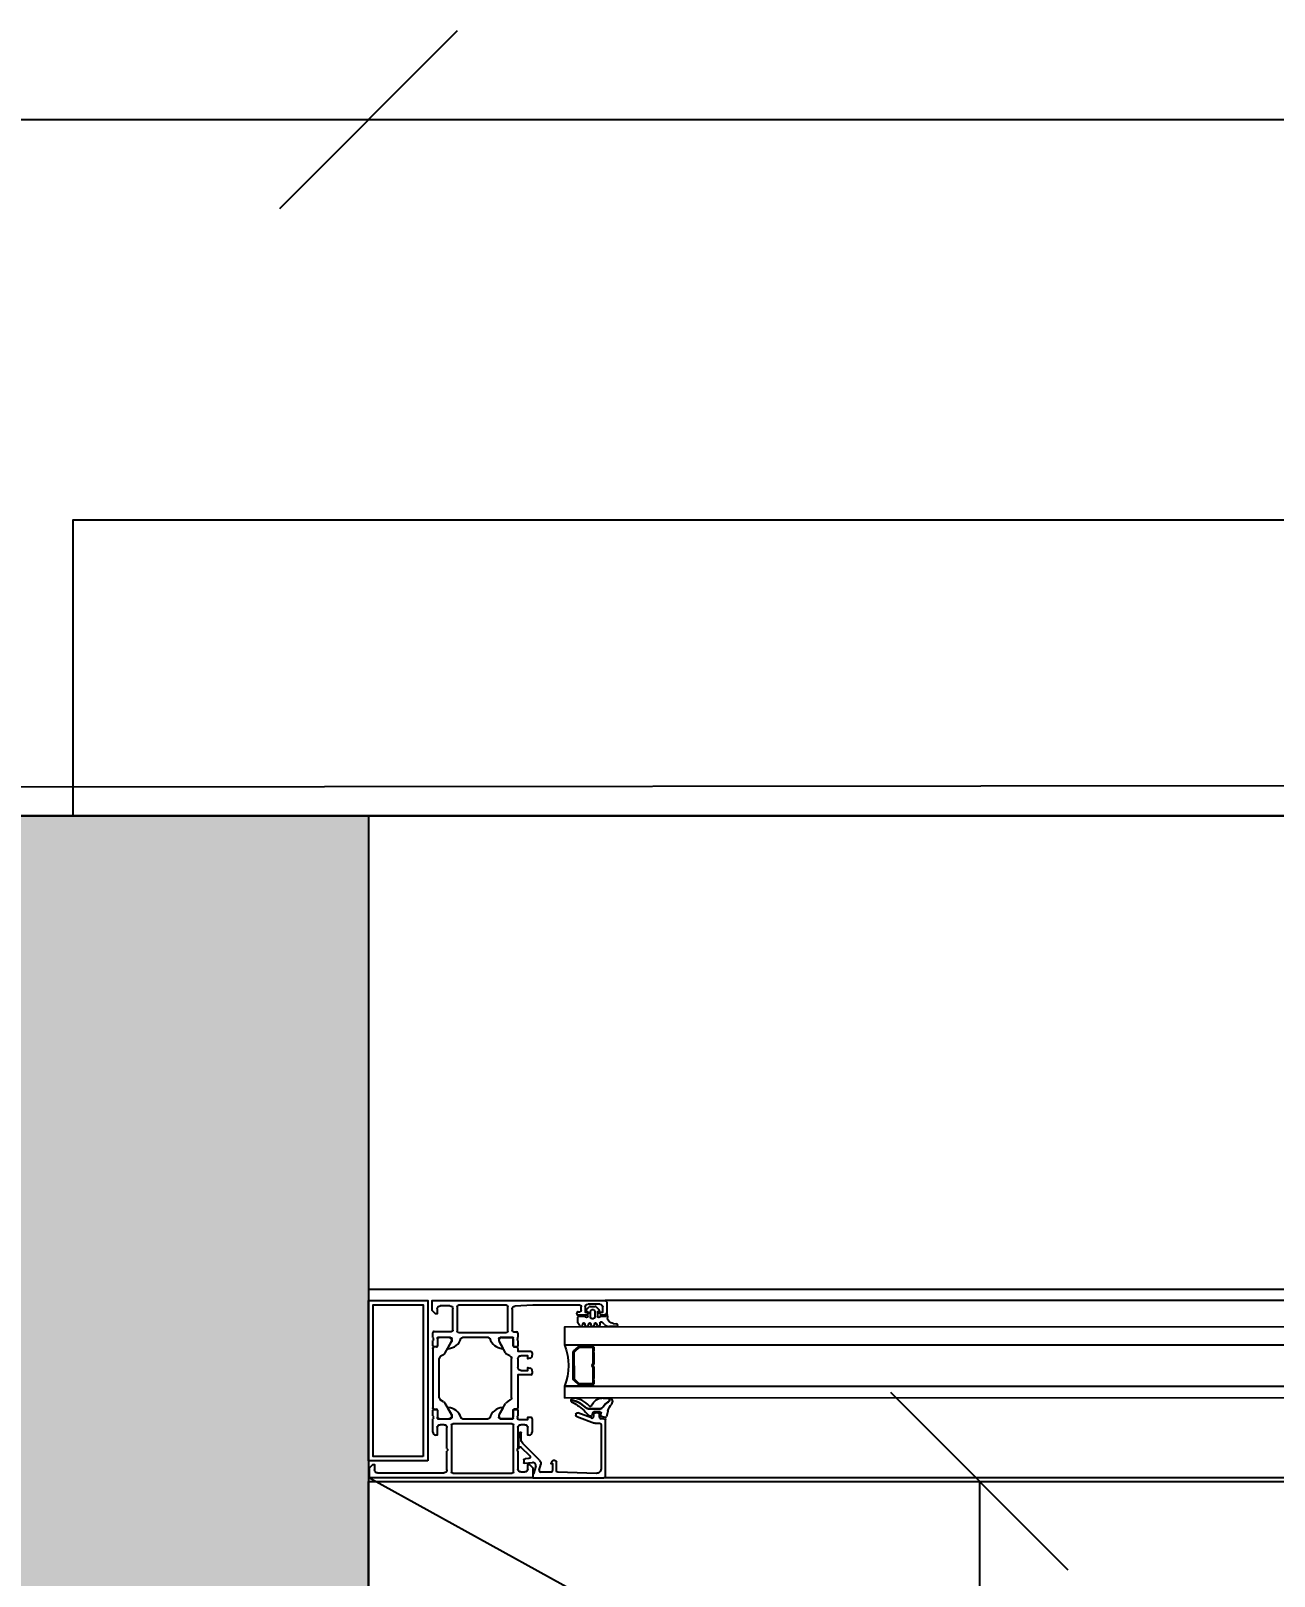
# Model space of a CAD drawing. Header units: metres. Extents: x 493 to 630, y -132 to -15.
# Drawn here: x 515.299 to 515.72, y -79.647 to -79.124 of the extents above; entities that cross this region are included whole.
import ezdxf

# ---------------------------------------------------------------- set-up
doc = ezdxf.new("R2010")
doc.units = ezdxf.units.M
doc.header["$MEASUREMENT"] = 0
doc.header["$PDMODE"] = 3
doc.linetypes.add('HIDDEN2', pattern=[0.1875, 0.125, -0.0625])
for name, color, linetype in [('a_caramida', 2, 'Continuous'), ('a_cote_50', 9, 'Continuous'), ('a_gipscarton', 41, 'Continuous'), ('a_pereti_hasuri', 253, 'Continuous'), ('a_punctat', 40, 'HIDDEN2'), ('a_sticla', 4, 'Continuous'), ('a_tamplarie_ferestre', 6, 'Continuous'), ('a_vederi', 74, 'Continuous'), ('a_vederi subtiri', 124, 'Continuous')]:
    doc.layers.add(name, color=color, linetype=linetype)
doc.styles.get("Standard").update_dxf_attribs({"font": 'ARIALN.TTF'})
doc.dimstyles.new('50 cote', dxfattribs={"dimtxt": 0.09, "dimasz": 0.06, "dimexe": 0, "dimexo": 0, "dimgap": 0.018, "dimtad": 1, "dimdec": 1, "dimlfac": 100, "dimrnd": 0.5, "dimdsep": 46, "dimtxsty": 'Standard', "dimblk": 'OBLIQUE', "dimcen": 0.00045, "dimclrd": 256, "dimclrt": 4, "dimadec": 1, "dimazin": 0, "dimtfac": 1, "dimtdec": 1, "dimtix": 1, "dimtofl": 0, "dimtmove": 0, "dimatfit": 3, "dimldrblk": 'OBLIQUE', "dimfxl": 0, "dimtolj": 1, "dimtzin": 0, "dimarcsym": 0})

# ---------------------------------------------------------------- blocks, each defined once
blk = doc.blocks.new('_Oblique')
at = {"color": 0, "linetype": 'ByBlock', "lineweight": -2}
blk.add_line((-0.5, -0.5), (0.5, 0.5), dxfattribs=at)
blk = doc.blocks.new('*D512')
at = {"layer": 'a_cote_50', "lineweight": -2, "ltscale": 0.3}
blk.add_line((515.6200127637252, -79.61458062453602), (515.6200127637252, -80.12953394680561), dxfattribs=at)
at = {"layer": 'Defpoints', "color": 0, "ltscale": 0.3}
for p in [(515.7038037317955, -79.61458062453602), (515.6200127637252, -80.12953394680561), (515.7038037317955, -80.12953394680561)]:
    blk.add_point(p, dxfattribs=at)
at = {"layer": 'a_cote_50', "lineweight": -2, "ltscale": 0.3, "xscale": 0.06, "yscale": 0.06, "zscale": 0.06}
for p, rotation in [((515.6200127637252, -79.61458062453602), 90), ((515.6200127637252, -80.12953394680561), 270)]:
    blk.add_blockref('_Oblique', p, dxfattribs=dict(at, rotation=rotation))
at = {"layer": 'a_cote_50', "color": 4, "ltscale": 0.3, "insert": (515.5560611948301, -79.87205728567093), "char_height": 0.09, "attachment_point": 5, "rotation": 90}
blk.add_mtext('\\A1;51.5', dxfattribs=at)
blk = doc.blocks.new('__4FAFA3F2_FC5C_44BB_A64D_ECB77A95FE74_')
at = {"layer": 'a_vederi subtiri'}
for p, q in [((-125.4500011026394, 66.99999999985448), (-125.4500011026394, 70.99999999988358)), ((-125.0125011026394, 70.99999999988358), (-125.0125011026394, 66.99999999985448)), ((-125.0125011026394, 66.81066017167177), (-125.0125011026394, 70.74999999985448)), ((-124.6975011024624, 66.81066017167177), (-124.6975011024624, 70.74999999985448)), ((-124.3562511024065, 71.49999999985448), (-123.2625011026394, 71.49999999985448)), ((-124.3562511024065, 71.13999999989755), (-119.0254425092135, 71.13999999989755)), ((-123.2625011026394, 71.49999999985448), (-123.0437511024065, 71.25)), ((-123.0437511024065, 71.25), (-122.8250011026394, 71.49999999985448)), ((-122.8250011026394, 71.49999999985448), (-118.8896831609309, 71.49999999985448)), ((-118.010319044115, 71.49999999985448), (-114.0750011026394, 71.49999999985448)), ((-117.8745596958324, 71.13999999989755), (-112.5437511026394, 71.13999999989755)), ((-114.0750011026394, 71.49999999985448), (-113.8562511026394, 71.25)), ((-113.8562511026394, 71.25), (-113.6375011026394, 71.49999999985448)), ((-113.6375011026394, 71.49999999985448), (-112.5437511026394, 71.49999999985448)), ((-112.2025011025835, 70.74999999985448), (-112.2025011025835, 66.81066017167177)), ((-111.8875011026394, 66.99999999985448), (-111.8875011026394, 70.99999999988358)), ((-111.8875011026394, 70.74999999985448), (-111.8875011026394, 66.81066017167177)), ((-111.4500011026394, 70.99999999988358), (-111.4500011026394, 66.99999999985448)), ((-125.4500011026394, 61.49999999988358), (-125.4500011026394, 66.99999999985448)), ((-125.0125011026394, 66.99999999985448), (-125.0125011026394, 66.81066017167177)), ((-124.8202899277676, 66.28033008577768), (-123.4547122775111, 64.71966991398949)), ((-123.4547122775111, 64.71966991398949), (-124.8202899277676, 66.28033008577768)), ((-123.2319736413192, 64.97422835521866), (-124.5975512915757, 66.53488852712326)), ((-113.9093287528958, 64.85999999986961), (-122.9906734523829, 64.85999999986961)), ((-122.9906734523829, 64.49999999985448), (-113.9093287528958, 64.49999999985448)), ((-113.9093287528958, 64.49999999985448), (-122.9906734523829, 64.49999999985448)), ((-112.3024509134702, 66.53488852712326), (-113.6680285637267, 64.97422835521866)), ((-113.4452899277676, 64.71966991398949), (-112.0797122775111, 66.28033008577768)), ((-112.0797122775111, 66.28033008577768), (-113.4452899277676, 64.71966991398949)), ((-111.8875011026394, 66.81066017167177), (-111.8875011026394, 66.99999999985448)), ((-111.4500011026394, 66.99999999985448), (-111.4500011026394, 61.49999999988358))]:
    blk.add_line(p, q, dxfattribs=at)
at = {"layer": 'a_vederi subtiri', "extrusion": (2e-16, 2.000000000000001e-16, -1)}
for centre, radius, start, end in [((125.2312511026394, 71.02929687488358), 0.2207031249999999, 352.3718503293429, 187.6281496706571), ((124.3060278883204, 70.79394531238358), 0.707838677237907, 356.4405713952564, 85.93127893733272), ((124.3301350313704, 70.77285156247672), 0.3680761121636999, 356.4405713952564, 85.93127893733272), ((118.4500011026394, 71.67726562483585), 0.7872656250000108, 223.0350141754325, 316.9649858245675), ((118.4500011026394, 71.76164062495809), 0.5116406250000021, 210.7555134559261, 329.2444865440739), ((112.5939743169583, 70.79394531238358), 0.7078386772379076, 94.06872106266727, 183.5594286047437), ((112.5698671741411, 70.77285156247672), 0.3680761121637185, 94.06872106266727, 183.5594286047437), ((111.6687511026394, 71.02929687488358), 0.2207031249999999, 352.3718503293429, 187.6281496706571), ((125.2312511026394, 66.97070312485448), 0.2207031249999999, 172.371850329343, 7.628149670657059), ((125.2312511026394, 66.97070312485448), 0.2207031249999999, 172.371850329343, 7.628149670657059), ((118.4500011026394, 44.30178832099773), 18.56821167883212, 67.85273984560007, 112.1472601544), ((124.2048949212767, 66.80336917506065), 0.8076390920070746, 319.6379859252439, 0.5172471456179616), ((124.2048949212767, 66.80336917506065), 0.8076390920070561, 319.6379859252439, 0.5172471456179616), ((124.2775458882097, 66.80686885336763), 0.4199723278436767, 319.6379859252439, 0.5172471456179616), ((122.9823408846278, 65.11756334116217), 0.617619552900235, 270.7730251426407, 319.8915003898574), ((122.9823408846278, 65.11756334116217), 0.617619552900235, 270.7730251426407, 319.8915003898574), ((122.9863405169453, 65.18113293728675), 0.3211621675081091, 270.7730251426407, 319.8915003898574), ((113.9136616881005, 65.18113293728675), 0.3211621675081109, 220.1084996101426, 269.2269748573593), ((113.917661320651, 65.11756334116217), 0.6176195529002321, 220.1084996101426, 269.2269748573593), ((113.917661320651, 65.11756334116217), 0.6176195529002375, 220.1084996101426, 269.2269748573593), ((112.622456317069, 66.80686885336763), 0.4199723278436483, 179.4827528543821, 220.362014074756), ((112.695107284002, 66.80336917506065), 0.8076390920070647, 179.4827528543821, 220.362014074756), ((112.695107284002, 66.80336917506065), 0.8076390920070755, 179.4827528543821, 220.362014074756), ((111.6687511026394, 66.97070312485448), 0.2207031249999999, 172.371850329343, 7.628149670657059), ((111.6687511026394, 66.97070312485448), 0.2207031249999999, 172.371850329343, 7.628149670657059)]:
    blk.add_arc(centre, radius, start, end, dxfattribs=at)
blk = doc.blocks.new('fvsdv')
at = {"layer": 'a_tamplarie_ferestre', "extrusion": (0, -1.5e-15, -1)}
blk.add_line((616.6614823891448, -334.5287127975987), (616.6374117010116, -334.5287127975987), dxfattribs=at)
at = {"layer": 'a_tamplarie_ferestre', "extrusion": (-1.999999999963883e-16, -2.000627397658308e-16, -1)}
for points in [[(-616.636482390581, -334.4692127975866), (-616.636482390581, -334.4732127976759)], [(-616.6937823769416, -334.4715128007277), (-616.6937823769416, -334.4732127976759), (-616.6943823830454, -334.4732127976759), (-616.6954823891449, -334.4721127992018), (-616.6954823891449, -334.4687127975997), (-616.6369823905806, -334.4687127975997)], [(-616.6387823783739, -334.4700128006085), (-616.6427824088914, -334.4700128006085)], [(-616.6369823905806, -334.4737127976759), (-616.6382824088915, -334.4737127976759)], [(-616.6387823783739, -334.4732127976759), (-616.6387823783739, -334.4727127976759), (-616.6377823783735, -334.4727127976759), (-616.6377823783735, -334.4710128007277)], [(-616.6437823783733, -334.4710128007277), (-616.6437823783733, -334.4727127976759), (-616.6427823783738, -334.4727127976759), (-616.6427823783738, -334.4732127976759)], [(-616.6432823783733, -334.4737127976759), (-616.6460823966838, -334.4737127976759)], [(-616.6450823966843, -334.4720128007277), (-616.6450823966843, -334.4708127961501)], [(-616.6455823966838, -334.4703127960309), (-616.6614823905804, -334.4703127960309), (-616.6675394260265, -334.4706589111432)], [(-616.6460823966838, -334.4725128007277), (-616.6455823966838, -334.4725128007277)], [(-616.6465823966843, -334.4732127976759), (-616.6465823966843, -334.4730128007276)], [(-616.6684823886723, -334.4716572862013), (-616.6684823886723, -334.4788127961499)], [(-616.6698823825689, -334.479012793098), (-616.6698823825689, -334.4708128036603)], [(-616.6703823825693, -334.4703128036603), (-616.6865823766561, -334.4703128036603)], [(-616.6870823766557, -334.4708128036603), (-616.6870823766557, -334.479012793098)], [(-616.6884823891493, -334.4787127976758), (-616.6884823891493, -334.4715128007277)], [(-616.6894823891488, -334.4705128006085), (-616.6927823769421, -334.4705128006085)], [(-616.6664823886723, -334.4798127961499), (-616.6664823886723, -334.4812127976757)], [(-616.6679823886727, -334.4793127961499), (-616.6669823886727, -334.4793127961499)], [(-616.6865823766561, -334.479512793098), (-616.6703823825693, -334.479512793098)], [(-616.694782376942, -334.4792127976758), (-616.6889823891493, -334.4792127976758)], [(-616.695282376942, -334.4812136103577), (-616.695282376942, -334.4797127976757)], [(-616.6664825312056, -334.4849227946026), (-616.6664824323044, -334.485912812858), (-616.6621824292528, -334.485912812858)], [(-616.6664823886723, -334.4822127846757), (-616.6664823886723, -334.4840927956756)], [(-616.6666823896725, -334.4814859866757), (-616.6666823896725, -334.4819395806757)], [(-616.6667823886726, -334.4843927956757), (-616.6677623629913, -334.4843927956757)], [(-616.6677928841808, -334.4844228504567), (-616.6669825528483, -334.4844228162462)], [(-616.6680623629916, -334.4840927956756), (-616.6680623629916, -334.4813327976757)], [(-616.668092669103, -334.4817228650479), (-616.6680928971665, -334.4841228634428)], [(-616.6681823629918, -334.4812127976757), (-616.6724823886722, -334.4812127976757)], [(-616.6720692308575, -334.4812230394265), (-616.6685926893625, -334.4812228880743)], [(-616.6706711814733, -334.4863851410075), (-616.6727681066092, -334.4827535226797)], [(-616.6729823886726, -334.4817127976757), (-616.6729823886726, -334.4824127976757), (-616.6716008932148, -334.4848056179987)], [(-616.6764824301839, -334.4812126679759), (-616.6852826652358, -334.4812126679759)], [(-616.6901642022053, -334.4848056179987), (-616.6887827067476, -334.4824127976757), (-616.6887827067476, -334.4817127976757)], [(-616.6910936755818, -334.4863849596919), (-616.6889969076468, -334.4827532505993)], [(-616.6892827067476, -334.4812127976757), (-616.6935824026225, -334.4812127976757)], [(-616.6896958496469, -334.4812227975993), (-616.6931723911449, -334.4812227975993)], [(-616.693672389762, -334.4817227962164), (-616.6936720578115, -334.4841227945993)], [(-616.6937024026228, -334.4813327976757), (-616.6937024026228, -334.4840936083576)], [(-616.6939720578115, -334.4844227945993), (-616.694782389145, -334.4844227945993)], [(-616.694002402623, -334.4843936083577), (-616.6949823769418, -334.4843936083577)], [(-616.6950823759421, -334.4819403933577), (-616.6950823759421, -334.4814867993576)], [(-616.695282376942, -334.4840936083576), (-616.695282376942, -334.4822135973577)], [(-616.695282389145, -334.4849227945993), (-616.695282389145, -334.5050027945988)], [(-616.6616824216234, -334.486412812858), (-616.6616824216234, -334.4872438065104)], [(-616.6624234265672, -334.4882098099283), (-616.6631824063646, -334.488412812858), (-616.6631824063646, -334.487412812858), (-616.6654824246751, -334.487412812858)], [(-616.6664824323044, -334.488412812858), (-616.6664824323044, -334.4914128128579)], [(-616.6686818083808, -334.5015984472525), (-616.6686823828378, -334.4883273363929)], [(-616.6691929414393, -334.4874553434881), (-616.6700761929895, -334.4869596073277)], [(-616.692582388145, -334.4874611305992), (-616.6916886391983, -334.4869594517664)], [(-616.6930823901449, -334.5015984325989), (-616.6930823901449, -334.4883271565992)], [(-616.6616823987354, -334.4925818192056), (-616.6616824216234, -334.4934128128579)], [(-616.6621824292528, -334.4939128128578), (-616.6664827398382, -334.4939128128578), (-616.6664816620172, -334.5050027985833)], [(-616.6654824246751, -334.4924128128579), (-616.6631824063646, -334.4924128128579), (-616.6631824292527, -334.4914128128579), (-616.6624234265672, -334.4916158157876)], [(-616.6664822669605, -334.5058329290239), (-616.6664822669605, -334.5077129400238)], [(-616.6677622412798, -334.5055329290238), (-616.666782266961, -334.5055329290238)], [(-616.6669816403736, -334.505502820226), (-616.6677919717063, -334.5055028544364)], [(-616.6680622412794, -334.5085929268509), (-616.6680622412794, -334.5058329290239)], [(-616.66809195872, -334.5058028674221), (-616.6680915228827, -334.5082028657883)], [(-616.6700755001198, -334.5029662969782), (-616.66919229149, -334.5024704843543)], [(-616.672767049598, -334.5071726146562), (-616.6706704388681, -334.5035408148059)], [(-616.6715940223327, -334.5051084043188), (-616.6729822669611, -334.5075129224463), (-616.6729822669611, -334.5082129270238)], [(-616.6717530799493, -334.504918394248), (-616.6717127662275, -334.5049129239721)], [(-616.6887825608826, -334.5082129270238), (-616.6887825608826, -334.5075129224463), (-616.690164631112, -334.5051190987281)], [(-616.6889969076468, -334.5071723385988), (-616.6910936755818, -334.5035406295062)], [(-616.6916886391983, -334.5029661374318), (-616.692582388145, -334.5024644585989)], [(-616.6936720578115, -334.5058027945988), (-616.693672389762, -334.5082027929817)], [(-616.6937024320689, -334.5058327916948), (-616.6937024320689, -334.5085929268507)], [(-616.694782389145, -334.5055027945988), (-616.6939720578115, -334.5055027945988)], [(-616.6949824063879, -334.5055327916947), (-616.694002432068, -334.5055327916947)], [(-616.6952824063873, -334.5077128026953), (-616.6952824063873, -334.5058327916948)], [(-616.6616824013579, -334.5087127973242), (-616.6616823403223, -334.5132127973241)], [(-616.6661824195488, -334.5090127927469), (-616.6631824013572, -334.5090127927469), (-616.6631824013572, -334.5082127973242), (-616.6621824013579, -334.5082128049535)], [(-616.6626823403227, -334.514212797324), (-616.6631823403222, -334.514212797324), (-616.6631823403222, -334.5117127973241)], [(-616.6641823402034, -334.5107127973241), (-616.6654823890309, -334.5107127973241)], [(-616.6664823890318, -334.5117127973241), (-616.6664823890318, -334.5187127973239)], [(-616.6666822679612, -334.5079861440241), (-616.6666822679612, -334.5084397380243)], [(-616.6679824042902, -334.5266127914585), (-616.6679824042902, -334.5109127942723)], [(-616.6724822669604, -334.5087129193944), (-616.6681822414878, -334.5087129268504)], [(-616.6684824042898, -334.5104127942723), (-616.688482405243, -334.5104127942723)], [(-616.6685914998562, -334.508702886048), (-616.6720680413509, -334.5087030374002)], [(-616.6852573295893, -334.5087129193944), (-616.6765245780231, -334.5087129193944)], [(-616.688982405243, -334.5109127942723), (-616.688982405243, -334.5266127914585)], [(-616.6935824318606, -334.5087129268502), (-616.689282560883, -334.5087129193944)], [(-616.6931623911449, -334.5087027915987), (-616.6896958496469, -334.5087027915987)], [(-616.690482420502, -334.5187127973239), (-616.690482420502, -334.5117127973241)], [(-616.6914824205015, -334.5107127973241), (-616.6927824082951, -334.5107127973241)], [(-616.6937824063878, -334.5117127973241), (-616.6937824063878, -334.514212797324), (-616.6942824063877, -334.514212797324)], [(-616.6950824053871, -334.5084396006947), (-616.6950824053871, -334.5079860066948)], [(-616.6952824063873, -334.5132127973241), (-616.6952824063873, -334.5087127896947)], [(-616.6664823890318, -334.5197127973239), (-616.6664823890318, -334.5257132324381)], [(-616.690482420502, -334.5260128082437), (-616.690482420502, -334.5197127973239)], [(-616.6631823403222, -334.5257132476964), (-616.6631823403222, -334.5242127901715), (-616.6625823647363, -334.5242127901715), (-616.6614823891457, -334.5253127655187), (-616.6614823891457, -334.5287127975982), (-616.7166367095814, -334.5287244009314), (-616.7166367095814, -334.5253243993694), (-616.7155367339955, -334.5242244011342), (-616.714936727892, -334.5242244011342), (-616.714936727892, -334.5260244115764)], [(-616.6654823890309, -334.5267132400674), (-616.6641823402034, -334.5267132400674)], [(-616.688482405243, -334.5271127914585), (-616.6684824042898, -334.5271127914585)], [(-616.7139367297993, -334.5270244115764), (-616.6914824205015, -334.5270128082437)]]:
    blk.add_lwpolyline(points, dxfattribs=at)
at = {"layer": 'a_tamplarie_ferestre'}
for points in [[(616.6969796253077, -334.5229318787727), (616.7169796253081, -334.5229318787727), (616.7169796253127, -334.468724400932), (616.6969796253122, -334.468724400932)], [(616.698479625308, -334.5214318787728), (616.7154796253078, -334.5214318787728), (616.7154796253124, -334.470224400932), (616.6984796253125, -334.470224400932)]]:
    blk.add_lwpolyline(points, close=True, dxfattribs=at)
at = {"layer": 'a_tamplarie_ferestre', "extrusion": (0, -1.5e-15, -1)}
for points in [[(-616.6394116971967, -334.5067128777092), (-616.6404116952897, -334.5067128777092)], [(-616.6415827574153, -334.5084389208175), (-616.6462405782338, -334.5067425613814)], [(-616.6369117029187, -334.528249747674), (-616.6369117029187, -334.5092128738945)], [(-616.6374117010116, -334.5087128738945), (-616.6384116991037, -334.5087128738945)], [(-616.6389116991038, -334.5082128738945), (-616.6389116991038, -334.5072128777092)], [(-616.6465827760919, -334.5080012284072), (-616.6405926069535, -334.5101826857784)], [(-616.6409116952898, -334.5072128777092), (-616.6409116952898, -334.5079688744133)], [(-616.6469116819378, -334.507212373602), (-616.6469116819378, -334.5075314127088)], [(-616.6658959792046, -334.5135194304092), (-616.6658959789509, -334.5146387802781)], [(-616.6662959883604, -334.5153481199844), (-616.6662959883604, -334.5186381446406)], [(-616.6550273826513, -334.5232185518844), (-616.6553960040007, -334.5238497569663), (-616.6547960036194, -334.5238497574433), (-616.6547960055275, -334.5262497520549)], [(-616.6552960026663, -334.526749750982), (-616.658823499957, -334.5267497465713)], [(-616.6593064558899, -334.5261203215225), (-616.6587868330869, -334.5241810667618)], [(-616.6604896774686, -334.5247604408366), (-616.6611966841617, -334.5273791411025)], [(-616.6643871769345, -334.5237569452461), (-616.6615427626173, -334.5235054209335)], [(-616.6644959853081, -334.5227188170059), (-616.6644959853081, -334.5236573339387)]]:
    blk.add_lwpolyline(points, dxfattribs=at)
for points in [[(-616.6404215128002, -334.5102128700798), (-616.6389116991047, -334.51021287008, -0.4142048407650049), (-616.6384116991037, -334.5107128700798), (-616.6384116991037, -334.5256847534282, -0.426752481241578), (-616.6399756963726, -334.5271827499969), (-616.6530173969829, -334.5267692342841, -0.4017347394656232), (-616.6534960072429, -334.5262696920146), (-616.6534960072429, -334.5234375560386)], [(-616.6591750777159, -334.5227321684463), (-616.664810208026, -334.5170970381359, -0.1989123673822696), (-616.665395994464, -334.5156828245736), (-616.665395994464, -334.5135194304092)], [(-616.6661218423367, -334.5187052443218), (-616.6657772808474, -334.518324499379, -0.4930404387425781), (-616.6654626295956, -334.5182830717666), (-616.6624744621311, -334.521265583287, -0.637079024899166), (-616.6627844443708, -334.5221172216042), (-616.6640395642905, -334.5222207243545)]]:
    blk.add_lwpolyline(points, format="xyb", dxfattribs=at)
at = {"layer": 'a_tamplarie_ferestre', "extrusion": (-1.999999999963883e-16, -2.000627397658308e-16, -1)}
for centre, radius, start, end in [((-616.6369823869377, -334.4692127939564), 0.0004999963568365369, 359.9995840237517, 90.00041748093061), ((-616.6369823869412, -334.4732128013152), 0.0004999963606447729, 269.9995829620062, 0.0004170445076121595), ((-616.6382824291462, -334.4732128484463), 0.0004999492300512524, 179.9941815565616, 270.0023212752666), ((-616.6432824271093, -334.4732127489402), 0.0005000487381371209, 270.0055841559429, 359.9944158375433), ((-616.6460824095659, -334.4730127878461), 0.0004999871185779336, 89.99852384808548, 180.0014761584283), ((-616.6460824104842, -334.4732128114759), 0.0004999862001939583, 179.9984185919793, 270.0015814145345), ((-616.6669823886727, -334.4798127961499), 0.0004999999999881748, 0, 90), ((-616.6947823907415, -334.4797127838758), 0.0004999862001939237, 89.99841858546546, 180.0015814080207), ((-616.6667823886726, -334.4840927956756), 0.0002999999999929066, 270, 0), ((-616.6669825312051, -334.4849228162457), 0.0004999999999881747, 0.002480120208054673, 90.00248012020808), ((-616.6677623629913, -334.4840927956756), 0.0002999999999929013, 180, 270), ((-616.6685926650799, -334.4817228840512), 0.0004999959774337602, 0.002177639992241094, 90.00278260042404), ((-616.6717205084574, -334.484874677891), 0.000138119784645033, 264.3774224610111, 29.99999999751501), ((-616.6712441654312, -334.4800361888139), 0.004999999999881794, 197.7469977029321, 264.3774224610111), ((-616.671926877363, -334.4822128513403), 0.0009999960709008312, 98.18408816903201, 212.7294962203608), ((-616.6905209299889, -334.4800361888139), 0.004999999999881608, 275.6225775389889, 342.2530022970679), ((-616.6900445869633, -334.484874677891), 0.0001381197846450354, 150.000000002485, 275.6225775389889), ((-616.6939720578115, -334.4841227945993), 0.0002999999999929083, 270, 0), ((-616.694002402623, -334.4840936083576), 0.0002999999999929064, 270, 0), ((-616.6949823769418, -334.4840936083576), 0.0002999999999929066, 180, 270), ((-616.6621824513003, -334.4864128425352), 0.0005000296776441326, 0.003400552581995896, 89.99747370363386), ((-616.6626836141724, -334.4872430164889), 0.001001192860712961, 285.0627999272706, 359.9547890323745), ((-616.6693721757889, -334.4856350848548), 0.001499999999964529, 210.0024767199816, 242.0082254837521), ((-616.6920823897362, -334.4883271573937), 0.001000000408674858, 119.9998811996709, 179.9999544849903), ((-616.6626833545662, -334.4925824338035), 0.001000956019629055, 0.03518023540125607, 74.9489400958685), ((-616.6621824439346, -334.4934127905465), 0.0005000223116292011, 270.001682332466, 359.9974434145755), ((-616.6669816620168, -334.5050028202264), 0.00049999999998818, 270.002480120208, 0.002480120208054673), ((-616.666782266961, -334.5058329290239), 0.0002999999999929103, 0, 90), ((-616.6677622412798, -334.5058329290239), 0.0002999999999929137, 90, 180), ((-616.6693713682545, -334.5042907584975), 0.001499999999964511, 117.9967347536241, 150.0024835213092), ((-616.6717209801487, -334.5050517189604), 0.0001390378262387835, 335.9397297170084, 86.61317242161918), ((-616.6713465350218, -334.509824664497), 0.004923085062686922, 94.736839592394, 162.7104472882768), ((-616.6904053083467, -334.5097823356339), 0.004881891175918552, 16.95440186401337, 85.66034805447025), ((-616.690046245342, -334.5050507488965), 0.0001366999999967652, 85.66034805447025, 209.9999185302323), ((-616.6920823897362, -334.5015984318045), 0.001000000408674854, 180.0000455150097, 240.0001188003292), ((-616.6939720578115, -334.5058027945988), 0.0002999999999929174, 0, 90), ((-616.694002432068, -334.5058327916948), 0.0002999999999929174, 0, 90), ((-616.6949824063879, -334.5058327916948), 0.0002999999999929174, 90, 180), ((-616.6621823706172, -334.5087127742129), 0.0004999692599016982, 359.9973514400586, 90.00352283244209), ((-616.6685915188594, -334.5082028900709), 0.000499995977433753, 270.0021776399923, 0.002782600423873765), ((-616.6719257735476, -334.5077132131663), 0.0009999960709008257, 147.2754640201544, 261.8208720681917), ((-616.6626824277932, -334.5132127098539), 0.001000087474370509, 270.0050112563145, 359.9949887436852), ((-616.694282372021, -334.5132127629589), 0.001000034366135351, 180.0019689320957, 269.9980310679043)]:
    blk.add_arc(centre, radius, start, end, dxfattribs=at)
at = {"layer": 'a_tamplarie_ferestre'}
for centre, radius, start, end in [((616.6387824215988, -334.4710128438339), 0.001000043226228888, 90.00247651157618, 179.9975303083473), ((616.6427824255763, -334.4710127534065), 0.0009999527981185412, 359.9972885690925, 90.00095603992932), ((616.6455823930447, -334.4708127923915), 0.0004999963606570516, 89.99958296200617, 180.0004307038958), ((616.6455823994252, -334.4720127979868), 0.0005000027408632844, 180.0003140812505, 269.999685931777), ((616.6674823978814, -334.4716572744904), 0.0009999907912387556, 359.9993290094217, 86.73072418246032), ((616.6703823825693, -334.4708128036603), 0.0004999999999881766, 90, 180), ((616.6865823766561, -334.4708128036603), 0.0004999999999881766, 0, 90), ((616.6894824090593, -334.4715128205188), 0.001000019910524334, 90.00114074456123, 179.9988660753621), ((616.6927824079268, -334.471512769624), 0.0009999690159288555, 359.9982178308895, 90.00177534267327), ((616.6679823886727, -334.4788127961499), 0.0004999999999881837, 270, 0), ((616.6703823825693, -334.479012793098), 0.0004999999999881837, 180, 270), ((616.6865823766561, -334.479012793098), 0.0004999999999881766, 270, 0), ((616.6889823855101, -334.4787128013151), 0.0004999963606447853, 179.9995829554924, 270.0004170379938), ((616.6664035522261, -334.4814803182677), 0.0002788950563208456, 358.8354106242616, 73.58012358911448), ((616.666403521577, -334.4819452413352), 0.0002789255417305512, 286.4245945580637, 1.162870074671405), ((616.6677928971667, -334.484122850457), 0.0002999999999929065, 269.9975198797919, 359.9975198797919), ((616.6681823629918, -334.4813327976757), 0.0001199999999971634, 90, 180), ((616.6724823886722, -334.4817127976757), 0.0004999999999881766, 0, 90), ((616.6764824301839, -334.4817126679759), 0.0004999999999882075, 90, 162.2530022970678), ((616.6852826652358, -334.4817126679759), 0.0004999999999883187, 17.74699770293214, 90), ((616.6892827067476, -334.4817127976757), 0.0004999999999881704, 90, 180), ((616.689838160296, -334.4822126156741), 0.0009999960709008303, 98.18160805244383, 212.7270160997201), ((616.6931723937846, -334.4817227935768), 0.0004999959774337582, 359.9996975197845, 90.00030248021555), ((616.6935824026225, -334.4813327976757), 0.0001199999999971634, 0, 90), ((616.6947823918239, -334.4849227919204), 0.0004999973210861574, 359.9996930187652, 90.00030698123477), ((616.6953612133882, -334.4814811309496), 0.0002788950563208394, 106.4198764108855, 181.1645893757385), ((616.6953612440376, -334.4819460540172), 0.0002789255417305553, 178.8371299253286, 253.5754054419363), ((616.6654824580864, -334.4884127870758), 0.000999974218394455, 359.9985227537711, 90.00191437922187), ((616.6696823828366, -334.4883273796791), 0.000999999999976356, 119.303872864269, 179.997519879792), ((616.6923927137319, -334.485634959769), 0.001499999999964522, 209.9999966005126, 242.0057453634597), ((616.665482314654, -334.4914126952065), 0.001000117657443958, 270.006303003237, 359.9932598637672), ((616.6394117032785, -334.5072128818834), 0.0005000041742330564, 90.00069689096702, 179.9995216755163), ((616.6404116875299, -334.5072128854686), 0.0005000077593987789, 0.0008891426421919295, 89.99911085816552), ((616.6464116819377, -334.507212373602), 0.000499999999988174, 0, 110.011418451356), ((616.6677919587203, -334.5058028544361), 0.0002999999999929102, 359.9975198797919, 89.99751987979195), ((616.66968180838, -334.5015984905388), 0.0009999999999763508, 179.997519879792, 240.6911668989066), ((616.6923927137319, -334.5042906294291), 0.001499999999964502, 117.9942546365403, 150.0000033994874), ((616.6947823918239, -334.5050027972777), 0.0004999973210933302, 269.9996930187652, 0.0003069812347468385), ((616.6374117110824, -334.5092128820581), 0.000500008163680858, 90.00115402943341, 179.9990645370891), ((616.6404215128002, -334.5097128700799), 0.0004999999999882195, 270, 290.0102537740665), ((616.6464116819377, -334.5075314127088), 0.0004999999999881393, 290.0102537740665, 0), ((616.6641824277197, -334.5117128847214), 0.001000087401268234, 90.00501388788004, 179.9949929320431), ((616.6654823302339, -334.5117128561217), 0.001000058799433805, 0.003368664391707279, 89.9966313356083), ((616.6661822669903, -334.5087127927857), 0.0002999999999929289, 270.0291364078558, 359.9743623240125), ((616.6664033998652, -334.5079804833643), 0.0002789255417305544, 358.8371299253286, 73.57540544193631), ((616.6664034305144, -334.5084454064322), 0.0002788950563208143, 286.4198764108855, 1.164589375738513), ((616.6684824070311, -334.5109127970131), 0.0005000027408633035, 90.00031406822303, 179.9996859187494), ((616.6681822412801, -334.5085929268509), 0.0001199999999971626, 180, 270.0000993481113), ((616.6724822798429, -334.5082129322768), 0.0004999871177621114, 269.9985237699202, 0.0006019640941198639), ((616.6765245780231, -334.5082129193944), 0.000499999999987999, 197.2895527117232, 270), ((616.6852573295893, -334.5082129193944), 0.0004999999999881662, 270, 343.0455981359866), ((616.6884824025026, -334.5109127970131), 0.0005000027408632893, 0.0003140812505734675, 89.99968593177698), ((616.6892825480008, -334.5082129322768), 0.0004999871177621201, 179.9993980359059, 270.0014762300798), ((616.689838160296, -334.507712973524), 0.0009999960709008264, 147.2729839002799, 261.8183919475561), ((616.6914823894309, -334.5117127662533), 0.0009999689290966407, 89.99821968080188, 180.0017803126843), ((616.6927823875727, -334.5117128161392), 0.001000018815337834, 0.001078010384765943, 89.99881272102306), ((616.6931673937846, -334.5081977956741), 0.0005050207028431561, 269.4324295547182, 359.4330345187439), ((616.6935824320683, -334.5085929268507), 0.0001199999999971598, 269.9999006518887, 0), ((616.6953612734832, -334.5079803460357), 0.000278925541730555, 106.4245945580637, 181.1628700746714), ((616.6953612428343, -334.5084452691027), 0.0002788950563208238, 178.8354106242615, 253.5801235891144), ((616.6656459868343, -334.5135038975909), 0.0002504744573857769, 356.4446021656984, 183.5553978343016), ((616.6659773313947, -334.5153423561144), 0.0003187090900802913, 358.9637464256572, 59.24615152020042), ((616.6639959887259, -334.5227188184746), 0.0004999965822622362, 0.0001683013155248172, 85.00023108022376), ((616.6661959883611, -334.5186381446406), 9.999999999763501e-05, 222.1440459667523, 0), ((616.6659575496908, -334.5192127973239), 0.0007248836686813678, 316.3884232686992, 43.61157673130081), ((616.6910073962947, -334.5192127973239), 0.0007249824704847863, 136.3958615993029, 223.6041384006971), ((616.6542950856326, -334.5235615366272), 0.0008086392632466716, 25.09690427962828, 171.1806240554214), ((616.6602357232684, -334.5237928433278), 0.001500000063743287, 134.9992078292225, 194.9997963380306), ((616.6641824266486, -334.5257131537404), 0.001000086330796236, 180.005382847695, 269.9950474458348), ((616.6643959853088, -334.5236573339387), 9.999999999763631e-05, 264.9466242946025, 0), ((616.6654823342227, -334.5257131852587), 0.001000054809777459, 270.0031401350746, 359.9972969979186), ((616.6684824070311, -334.5266127887177), 0.0005000027408632963, 180.0003140812505, 269.999685931777), ((616.6884824025026, -334.5266127887177), 0.0005000027408632963, 270.000314068223, 359.9996859187494), ((616.6914824265716, -334.5260128021743), 0.001000006069137505, 180.0003477314173, 269.9996522685827), ((616.7139366719329, -334.5260243556166), 0.001000055961707848, 270.003315381704, 359.9967939064296), ((616.637411703741, -334.5282127967766), 0.0005000008220376726, 180.0002205580834, 269.9996872345322)]:
    blk.add_arc(centre, radius, start, end, dxfattribs=at)
at = {"layer": 'a_tamplarie_ferestre', "extrusion": (0, -1.5e-15, -1)}
for centre, radius, start, end in [((-616.6384117010673, -334.5082128758576), 0.0004999980369683452, 179.9997750540808, 270.0002249467399), ((-616.6414121108235, -334.5079685001684), 0.0005004156736208126, 250.0615984271312, 359.9571503118842), ((-616.666395978951, -334.5146387803916), 0.0004999999999885265, 300.7538484797996, 1.300394605109548e-05), ((-616.6552960016477, -334.5262497548617), 0.0004999961203540096, 269.9998832731343, 0.0003216323453872522), ((-616.6588234749968, -334.5262497295832), 0.0005000169887408082, 165.0006950349404, 269.997139864485), ((-616.6614556051134, -334.5245016181793), 0.00100000269142326, 344.9998270484658, 95.00008778229402), ((-616.6616797058384, -334.527249675227), 0.0005000713486215687, 293.2396003736727, 344.9955059551618)]:
    blk.add_arc(centre, radius, start, end, dxfattribs=at)
at = {"layer": 'a_vederi subtiri'}
blk.add_line((616.650786821571, -334.4977127976001), (616.650786821571, -334.5017127976), dxfattribs=at)
at = {"layer": 'a_vederi subtiri', "extrusion": (-1.999999999963971e-16, -3.000627397658306e-16, -1)}
for points in [[(-616.6363343065709, -334.4735126496001), (-616.6362567355467, -334.4744770083913)], [(-616.6386342795709, -334.4740126436001), (-616.6367343005709, -334.4740126436001), (-616.6367343005709, -334.4731126556001)], [(-616.6400612886395, -334.4708591125306), (-616.6390199755708, -334.4719004216001)], [(-616.6396342795708, -334.4727040076976), (-616.6396342795708, -334.4740126436)], [(-616.6420537447923, -334.4707126666001), (-616.6404148413511, -334.4707126666001)], [(-616.6404342825708, -334.4743126436), (-616.6404342825708, -334.4724126596001)], [(-616.6409342825708, -334.4719126596001), (-616.6415343035708, -334.4719126596)], [(-616.6415343035708, -334.4748126436), (-616.6409342825708, -334.4748126436)], [(-616.6420343035708, -334.4724126596), (-616.6420343035708, -334.4743126436)], [(-616.6434485955707, -334.4719004066), (-616.6424072975043, -334.4708591125309)], [(-616.6428342915708, -334.4740126436), (-616.6428342915708, -334.4727040104947)], [(-616.6459342675707, -334.4740126435999), (-616.6438342915708, -334.4740126436)], [(-616.6455716581427, -334.4773261865446), (-616.6462342705707, -334.4763126345999), (-616.6462342705707, -334.4743126465999)], [(-616.6331935905711, -334.4775089386001), (-616.6355916354108, -334.4775089386001)], [(-616.634277336803, -334.4765311398943), (-616.6332015855711, -334.4766579256001)], [(-616.6373561820043, -334.4767357069669), (-616.6379629845709, -334.4760775116)], [(-616.6388342915709, -334.4764118016), (-616.6388342915709, -334.4770986264886)], [(-616.6396078102332, -334.4772417481464), (-616.639860399225, -334.47658254182)], [(-616.6406074365464, -334.4765825418166), (-616.6408603992377, -334.4772427233802)], [(-616.6416074365587, -334.4772427233848), (-616.6418603992398, -334.4765825418209)], [(-616.6426074365626, -334.4765825418208), (-616.6428603992296, -334.4772427233789)], [(-616.6436074365523, -334.4772427233789), (-616.6438603917295, -334.4765825613943)], [(-616.6446074290523, -334.4765825613943), (-616.6448633373216, -334.4772504303534)]]:
    blk.add_lwpolyline(points, dxfattribs=at)
at = {"layer": 'a_vederi subtiri'}
for points in [[(616.6355264455575, -334.5017611487438), (616.635549856729, -334.5022530206534)], [(616.635549856729, -334.5022580206534), (616.6355264455575, -334.5017661487438)], [(616.6376425143125, -334.5017574647258), (616.6355824963553, -334.5017580720093)], [(616.6360620795955, -334.5060992863919), (616.6364992567169, -334.5080289487495)], [(616.6384888356156, -334.507648229107), (616.6383752959055, -334.5067504374605)], [(616.6386413218244, -334.5053075270058), (616.6426686590124, -334.5053075270058)], [(616.6426686590124, -334.5053125270058), (616.6386413218244, -334.5053125270058)], [(616.6386729252738, -334.5064127976001), (616.6408682293749, -334.5064127976001)], [(616.6411501374537, -334.5066101923611), (616.6415159846376, -334.507615358157)], [(616.6432706896694, -334.5051059999784), (616.6453633003586, -334.5035545883858)], [(616.6453633003586, -334.5035595883858), (616.6432706896694, -334.5051109999785)], [(616.6368560398626, -334.5082557122846), (616.63824905414, -334.5079850868008)], [(616.6417979597376, -334.5078128453043), (616.6420532881665, -334.5078128453043)]]:
    blk.add_lwpolyline(points, dxfattribs=at)
for centre, radius, start, end in [((616.6340139794561, -334.4742966057354), 0.002249999999946795, 276.7217479484163, 355.4011476723755), ((616.6391342795708, -334.4740121494135), 0.0005000002442085208, 180.0566295954052, 359.9433704045948), ((616.6393342795708, -334.4727040076976), 0.0002999999999929063, 0, 99.73964668060187), ((616.6409344613404, -334.4724128383696), 0.0005001788015072356, 90.02047816571745, 179.9795218407963), ((616.6409344252045, -334.4743125009664), 0.0005001426539541591, 180.0163399505905, 269.9836600559242), ((616.6415341321392, -334.4724128310315), 0.0005001714608795216, 0.01963787227942547, 89.98036213097858), ((616.6415343062964, -334.4743126463256), 0.0004999972743997996, 269.9996876709552, 0.0003123323017207608), ((616.6431342915707, -334.4727040104947), 0.0002999999999929058, 80.26203326538406, 180), ((616.6433342915708, -334.474012149724), 0.0005000002439016095, 180.0565940008615, 359.9434059991385), ((616.6383343167968, -334.4764123061752), 0.0004999750288193882, 0.05782295233036559, 137.9620569838095), ((616.6402339178863, -334.4767256634801), 0.0003999999999905415, 20.96540299258313, 159.0345975311966), ((616.6422339179012, -334.476725663481), 0.0003999999999905419, 20.96540247417537, 159.0345975311966), ((616.6442339103909, -334.4767256830544), 0.0003999999999905423, 20.96540247417537, 159.0345975311966), ((616.631112352264, -334.5072285513981), 0.005076912458413897, 12.85188408321461, 43.55871211189089), ((616.6365487259567, -334.5022104784004), 0.000999999999976338, 182.7249976378283, 242.2796961542196), ((616.634222947094, -334.5066316226232), 0.003999999999905444, 29.32869377867863, 62.27969615421956), ((616.6386413218244, -334.5043125270058), 0.0009999999999763518, 201.3964516802927, 270), ((616.6386729252738, -334.5067127976001), 0.0002999999999929076, 90, 187.2076790987245), ((616.6408682293749, -334.5067127976001), 0.000299999999992913, 19.99983660274746, 90), ((616.6420371097312, -334.5040965667275), 0.0004762922707111377, 197.9160645135294, 321.431477886907), ((616.6426686590124, -334.5043125270058), 0.000999999999976357, 270, 307.0154715980083), ((616.6554754071967, -334.5177258569381), 0.0163409220760644, 116.7393562969046, 136.4488663776864), ((616.6489747856953, -334.508470460263), 0.006099887101392957, 93.39750691101565, 126.3031676419586)]:
    blk.add_arc(centre, radius, start, end, dxfattribs=at)
at = {"layer": 'a_vederi subtiri', "extrusion": (-1.999999999963971e-16, -3.000627397658306e-16, -1)}
for centre, radius, start, end in [((-616.6367336363832, -334.4735119854124), 0.0003993303646181676, 359.9047025339983, 90.09529746600182), ((-616.6392327258881, -334.4721123595437), 0.0003003004985533638, 260.2603533193982, 44.89040071777239), ((-616.6404148413511, -334.4712126666001), 0.0004999999999881722, 45.00011002197347, 90), ((-616.6420537447923, -334.4712126666001), 0.0004999999999881797, 90, 134.9998900286918), ((-616.6432358300254, -334.4721123470128), 0.0003003130297155874, 135.1113159497022, 279.737966734616), ((-616.6459354689944, -334.4743114451763), 0.0002988039917129593, 89.76962594087604, 180.2303740558671), ((-616.6331951035382, -334.4770834087587), 0.0004255325310577661, 270.2037137120204, 90.8728063412268), ((-616.6355916354108, -334.4751089386001), 0.002399999999943251, 222.6735360402774, 270), ((-616.6392342915709, -334.4770986264885), 0.0003999999999905412, 200.9654021234351, 0), ((-616.6412339178991, -334.4770996017201), 0.0003999999999905419, 200.9654031679532, 339.0345975258247), ((-616.6432339178909, -334.4770996017188), 0.0003999999999905412, 200.9654024688034, 339.0345975258247), ((-616.645236855983, -334.4771073086932), 0.0003999999999905419, 213.1747648287414, 339.0345975258247)]:
    blk.add_arc(centre, radius, start, end, dxfattribs=at)
at = {"layer": 'a_vederi subtiri', "extrusion": (3.629549024921876e-27, -6.273976584856378e-20, -1)}
for centre, radius, start, end in [((-616.635617885429, -334.5029198715166), 0.001157340695964786, 315.5692793092176, 85.46841751321399), ((-616.635617885429, -334.5029148715166), 0.001157340695964786, 85.46841751321399, 88.24774097682695), ((-616.6365487259567, -334.5022054784004), 0.000999999999976339, 297.7203038457804, 357.2750023621717), ((-616.634222947094, -334.5066366226231), 0.003999999999905445, 117.7203038457804, 150.6713062213214), ((-616.6376433986983, -334.5047574645953), 0.002999999999929044, 89.98310947247194, 102.0138160473731), ((-616.6386413218244, -334.5043075270058), 0.000999999999976351, 270, 338.6035483197072), ((-616.6378100362042, -334.5059325234581), 0.004134773588893482, 96.35686410195424, 155.8835424279803), ((-616.632800447497, -334.4960898929883), 0.015000302720351, 223.7718755529361, 230.9917724181919), ((-616.6478742929064, -334.5087510805794), 0.00698944323349791, 38.568522113093, 90.33263641151872), ((-616.6426686590124, -334.5043075270058), 0.0009999999999763612, 232.9845284019916, 270), ((-616.6489747263553, -334.5084753794907), 0.006099786874643171, 53.69683235804137, 86.60249308898436), ((-616.6479197133409, -334.5024597350475), 0.0006979967121983897, 89.60247494954103, 173.5474778636055), ((-616.6479197246406, -334.5024647470085), 0.0006979315997486338, 173.5474778636055, 253.0588442310644), ((-616.6367918418073, -334.5079626617605), 0.0002999999999930683, 257.6435140912384, 347.2347733119193), ((-616.6381918418073, -334.5076905927449), 0.0002999999999928998, 171.8820071593785, 259.0059079418827), ((-616.6417979597376, -334.5075127976001), 0.0003000477042415295, 270, 340.0125583079609), ((-616.6420532881665, -334.5075128453043), 0.0002999999999929003, 230.9917724181919, 270)]:
    blk.add_arc(centre, radius, start, end, dxfattribs=at)
at = {"xscale": -0.001000000000008328, "yscale": 0.001000000000008328, "zscale": 0.001000000000008328, "rotation": 90}
blk.add_blockref('__4FAFA3F2_FC5C_44BB_A64D_ECB77A95FE74_', (616.7122868215718, -334.6091627987013), dxfattribs=at)
blk = doc.blocks.new('tampalrie subsol')
at = {"layer": 'a_punctat', "ltscale": 0.5}
blk.add_lwpolyline([(515.4138177858656, -79.61341967791756), (515.9934813016619, -79.93304658232412, 0.1188542425893779), (516.1243046996092, -79.62055551308967)], format="xyb", dxfattribs=at)
at = {"layer": 'a_sticla'}
blk.add_lwpolyline([(515.4796642117635, -79.56840422918489), (516.0992520664115, -79.56836660041532), (516.0992517160255, -79.56236660042592), (515.4796638613776, -79.56240422919504)], close=True, dxfattribs=at)
blk.add_lwpolyline([(515.4796650293307, -79.58240422916103), (516.0992528839787, -79.58236660039168), (516.0992531175692, -79.58636660038493), (515.4796652629213, -79.58640422915411)], dxfattribs=at)
at = {"layer": 'a_vederi subtiri'}
blk.add_line((516.0853760718032, -79.55336715723664), (515.4934677667658, -79.55340342306411), dxfattribs=at)
blk.add_lwpolyline([(516.0858795759269, -79.61340433038535), (515.4930704692517, -79.6134026327808)], dxfattribs=at)
at = {"layer": 'a_gipscarton', "xscale": -0.9999999999999988, "rotation": 0.003345939206420567}
blk.add_blockref('fvsdv', (1132.110917750591, 254.9513189584035), dxfattribs=at)
blk = doc.blocks.new('*D1244')
at = {"layer": 'a_cote_50', "lineweight": -2, "ltscale": 0.3}
blk.add_line((-42.84229685638933, -53.43390889657205), (-41.65361701955907, -53.43390889657206), dxfattribs=at)
at = {"layer": 'Defpoints', "color": 0, "ltscale": 0.3}
for p in [(-41.65361701955907, -53.43390889657206), (-42.84229685638934, -53.66935612923136), (-41.65361701955908, -53.66935612923052)]:
    blk.add_point(p, dxfattribs=at)
at = {"layer": 'a_cote_50', "lineweight": -2, "ltscale": 0.3, "xscale": 0.06, "yscale": 0.06, "zscale": 0.06}
for p, rotation in [((-42.84229685638933, -53.43390889657205), 179.9999999999994), ((-41.65361701955907, -53.43390889657206), 359.9999999999994)]:
    blk.add_blockref('_Oblique', p, dxfattribs=dict(at, rotation=rotation))
at = {"layer": 'a_cote_50', "color": 4, "ltscale": 0.3, "insert": (-42.2479569379742, -53.36995732767711), "char_height": 0.09, "attachment_point": 5}
blk.add_mtext('\\A1;119', dxfattribs=at)
blk = doc.blocks.new('*D1245')
at = {"layer": 'a_cote_50', "lineweight": -2, "ltscale": 0.3}
blk.add_line((-41.65361701955907, -53.43390889657206), (-39.60361701955889, -53.43390889657208), dxfattribs=at)
at = {"layer": 'Defpoints', "color": 0, "ltscale": 0.3}
for p in [(-39.60361701955889, -53.43390889657208), (-41.65361701955908, -53.66935612923052), (-39.6036170195589, -53.66935612923162)]:
    blk.add_point(p, dxfattribs=at)
at = {"layer": 'a_cote_50', "lineweight": -2, "ltscale": 0.3, "xscale": 0.06, "yscale": 0.06, "zscale": 0.06}
for p, rotation in [((-41.65361701955907, -53.43390889657206), 179.9999999999994), ((-39.60361701955889, -53.43390889657208), 359.9999999999994)]:
    blk.add_blockref('_Oblique', p, dxfattribs=dict(at, rotation=rotation))
at = {"layer": 'a_cote_50', "color": 4, "ltscale": 0.3, "insert": (-40.62861701955898, -53.36995732767711), "char_height": 0.09, "attachment_point": 5}
blk.add_mtext('\\A1;205', dxfattribs=at)
blk = doc.blocks.new('COTE EXY')
at = {"layer": 'a_cote_50', "ltscale": 0.3}
for base, p1, p2, picture, middle in [((-41.65361701955907, -53.43390889657206), (-42.84229685638934, -53.66935612923136), (-41.65361701955908, -53.66935612923052), '*D1244', (-42.2479569379742, -53.36995732767711)), ((-39.60361701955889, -53.43390889657208), (-41.65361701955908, -53.66935612923052), (-39.6036170195589, -53.66935612923162), '*D1245', (-40.62861701955898, -53.36995732767711))]:
    dim = blk.add_linear_dim(base=base, p1=p1, p2=p2, angle=179.9999999999994, dimstyle='50 cote', override={"dimtmove": 1}, dxfattribs=at)
    dim.commit()
    dim.dimension.update_dxf_attribs({"geometry": picture, "text_midpoint": middle})

msp = doc.modelspace()

# ---------------------------------------------------------------- hatches: boundary and pattern name
at = {"layer": 'a_pereti_hasuri', "ltscale": 0.3}
h = msp.add_hatch(dxfattribs=at)
h.set_pattern_fill('ANSI33', color=256, scale=0.25, style=0)
h.set_pattern_definition([(45, (-4876.954643999999, 8292.469365), (-0.04419417382415922, 0.04419417382415922), []), (45, (-4876.91044982625, 8292.469365), (-0.04419417382415922, 0.04419417382415922), [0.03125, -0.015625])])
h.paths.add_polyline_path([(515.4134713662758, -80.08953394680559), (515.1877794726287, -80.08953394680559), (515.1877794726287, -85.58953394680559), (515.9377794726288, -85.58953394680559), (515.9377794726288, -85.92453394680557), (515.0477794726286, -85.92453394680557), (515.0477794726286, -89.43453394680556), (515.8277794726287, -89.43453394680556), (515.8277794726287, -89.73453394680557), (515.0977794726286, -89.73453394680557), (515.0977794726286, -89.84453394680558), (514.5227794726287, -89.84453394680558), (514.5227794726287, -79.86453394680548), (514.2247915294453, -79.86453394680547), (514.2247915294453, -79.38958062453564), (515.4134713662758, -79.38958062453564)])
h.paths.add_polyline_path([(511.2147915294453, -79.38958062453563), (511.2147915294453, -79.87453394680549), (511.5147915294453, -79.87453394680549), (511.5147915294453, -80.29453394680547), (511.9647915294453, -80.29453394680547), (511.9647915294453, -79.86453394680547), (512.2647915294453, -79.86453394680547), (512.2647915294453, -79.38958062453563)])
h.paths.add_polyline_path([(509.2547915294454, -79.38958062453563), (504.2149834230919, -79.38958062453563), (504.8437357006541, -83.81230248494639), (505.3911403781149, -83.7324036771113), (505.3801742589637, -83.6545339468055), (507.3401742589638, -83.6545339468055), (507.3401742589638, -84.21453394680549), (507.6301742589637, -84.21453394680549), (507.6301742841692, -84.43189919621686), (507.8084555993697, -84.43189919621686), (507.8084555741642, -82.46933851452624), (507.6700491490524, -82.46933851452624), (507.6700491490524, -82.69914308224675), (507.5400491490523, -82.69914308224675), (507.5400491490523, -83.17914308224677), (505.3100491490524, -83.17914308224677), (504.8200491490524, -79.72914308224684), (507.5300491490523, -79.72914308224684), (507.5300491490523, -80.02414308224685), (507.6700491490524, -80.02414308224685), (507.6700491490526, -81.46933851452624), (507.8084555741644, -81.46933851452626), (507.8084555741642, -79.72914308224686), (508.5047915294453, -79.72914308224685), (508.5047915294454, -80.31453394680548), (508.9547915294453, -80.31453394680548), (508.9547915294453, -79.87453394680549), (509.2547915294454, -79.87453394680549)])
h.paths.add_polyline_path([(505.8255340560068, -86.81700617664102), (505.57242826937, -85.01971772185885), (505.0267105401496, -85.09937030389642), (505.2821715660606, -86.8963149895843)])
h.paths.add_polyline_path([(506.2097093501697, -89.54007100481269), (506.1899264549952, -89.40453394680553), (507.3665014692438, -89.40453394680556), (507.3665014692438, -89.55453394680553), (508.5592559532747, -89.55453394680553), (508.5592559532747, -90.70453394680551), (508.9084555741642, -90.70453394680551), (508.9084555741642, -89.42453394680551), (507.8084555741642, -89.42453394680551), (507.8084555741642, -85.37453394680551), (507.6301742589637, -85.37453394680551), (507.6301742589637, -88.0945339468055), (507.3271231327163, -88.0945339468055), (507.3271231327163, -88.67453394680551), (506.0871231327163, -88.67453394680551), (506.0068219472618, -88.10432022138856), (505.465146405556, -88.1833828085343), (505.6692337265318, -89.61895845274776)])
h.paths.add_polyline_path([(509.2134555754282, -92.7945806245372), (509.2134555754282, -91.95453394680554), (508.9084555741642, -91.95453394680554), (508.9084555741642, -91.53453394680555), (508.4665014692438, -91.53453394680555), (508.4665014692438, -91.98453394680554), (507.8165014692438, -91.98453394680554), (507.8165014692438, -91.28453394680555), (507.3665014692438, -91.28453394680555), (507.3665014692438, -91.98453394680554), (506.5665014692438, -91.98453394680554), (506.3974669849352, -90.8264407302755), (505.8522085660272, -90.90602627169777), (506.1202529114588, -92.7945806245372)])
h.paths.add_polyline_path([(512.2034555754282, -92.7945806245372), (512.2034555754282, -91.98453394680554), (511.9184555741642, -91.98453394680554), (511.9184555741642, -91.53453394680555), (511.4584555741643, -91.53453394680555), (511.4584555741643, -91.95453394680554), (511.1634555779559, -91.95453394680554), (511.1634555779559, -92.7945806245372)])
h.paths.add_polyline_path([(515.2334555754281, -92.7945806245372), (515.2334555754281, -92.19453394680555), (514.9284555741642, -92.19453394680555), (514.9284555741642, -91.53453394680557), (514.4484555741642, -91.53453394680557), (514.4484555741642, -91.98453394680556), (514.1534555779558, -91.98453394680556), (514.1534555779558, -92.7945806245372)])

# ---------------------------------------------------------------- linework, layer by layer
at = {"layer": 'a_caramida', "ltscale": 0.3}
msp.add_lwpolyline([(515.4134713662758, -80.08953394680559), (515.1877794726287, -80.08953394680559), (515.1877794726287, -85.58953394680559), (515.9377794726288, -85.58953394680559), (515.9377794726288, -85.92453394680557), (515.0477794726286, -85.92453394680557), (515.0477794726286, -89.43453394680556), (515.8277794726287, -89.43453394680556), (515.8277794726287, -89.73453394680557), (515.0977794726286, -89.73453394680557), (515.0977794726286, -89.84453394680558), (514.5227794726287, -89.84453394680558), (514.5227794726287, -79.86453394680548), (514.2247915294453, -79.86453394680547), (514.2247915294453, -79.38958062453564), (515.4134713662758, -79.38958062453564)], close=True, dxfattribs=at)
at = {"layer": 'a_cote_50', "ltscale": 0.3}
for points in [[(506.1202529114588, -92.7945806245372), (504.2149834230919, -79.38958062453563), (553.7849303572987, -79.34533802979858)], [(568.7453166750777, -92.79458062453722), (506.1202529114588, -92.7945806245372), (504.2149834230919, -79.38958062453563), (553.785124781431, -79.38958062453563)]]:
    msp.add_lwpolyline(points, dxfattribs=at)
at = {"layer": 'a_cote_50', "color": 242, "ltscale": 0.3}
msp.add_lwpolyline([(568.7453166750777, -92.79458062453722), (568.7453166750777, -83.06458062453586), (553.7853166750775, -83.06458062453586), (553.7849698450792, -79.38958062453563), (504.2149834230919, -79.38958062453563), (506.1202529114588, -92.7945806245372)], close=True, dxfattribs=at)
at = {"layer": 'a_vederi', "ltscale": 0.3}
for points in [[(517.4634713662757, -79.54958062453588), (517.4634713662757, -79.38958062453565), (517.5634713662757, -79.38958062453565), (517.5634713662757, -79.28958062453566), (515.4134713662755, -79.28958062453569), (515.3134713662755, -79.28958062453569), (515.3134713662755, -79.38958062453568), (515.4134713662755, -79.38958062453568), (515.4134713662756, -79.54958062453588)], [(517.4634713662758, -80.08953394680559), (517.5134713662759, -80.08953394680559), (517.5134713662759, -80.12953394680558), (515.4134713662758, -80.12953394680558), (515.3634713662757, -80.12953394680558), (515.3634713662757, -80.08953394680559), (515.4134713662758, -80.08953394680559), (515.4134713662759, -79.61458062453599), (517.4634713662758, -79.61458062453599)]]:
    msp.add_lwpolyline(points, close=True, dxfattribs=at)

# ---------------------------------------------------------------- block references
at = {"layer": 'a_cote_50'}
msp.add_blockref('COTE EXY', (557.0670883858346, -25.72022449530427), dxfattribs=at)
at = {"layer": 'a_tamplarie_ferestre'}
msp.add_blockref('tampalrie subsol', (0, 0), dxfattribs=at)

# ---------------------------------------------------------------- dimensions: what is measured, and where the dimension line sits
at = {"layer": 'a_cote_50', "ltscale": 0.3}
dim = msp.add_linear_dim(base=(515.6200127637252, -80.12953394680561), p1=(515.7038037317952, -79.61458062453599), p2=(515.7038037317952, -80.12953394680558), angle=90, dimstyle='50 cote', dxfattribs=at)
dim.commit()
dim.dimension.update_dxf_attribs({"geometry": '*D512', "text_midpoint": (515.5560611948301, -79.87205728567093)})

doc.saveas('drawing.dxf')
